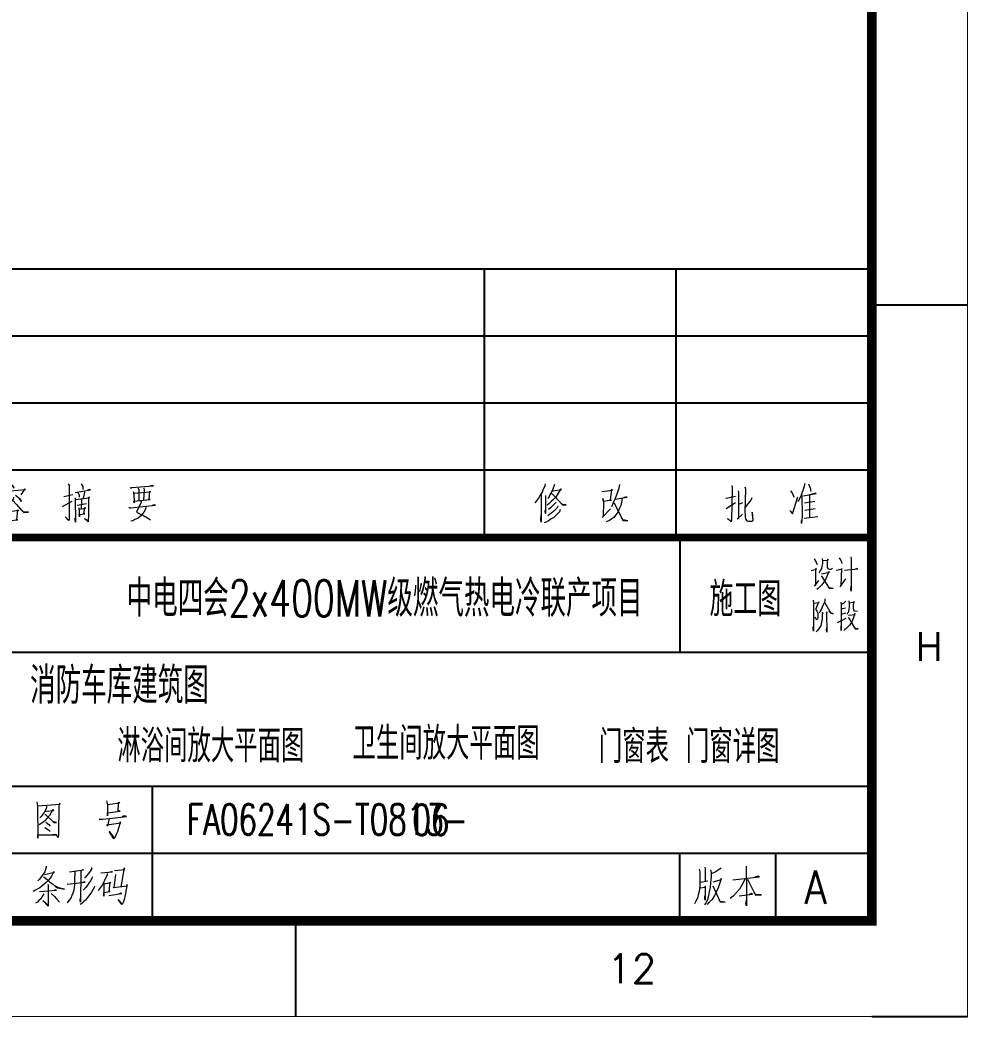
# Model space of a CAD drawing. Header units: millimetres. Extents: x 172649 to 472543, y 238332 to 449264.
# Drawn here: x 290416 to 295360, y 238342 to 243544 of the extents above; entities that cross this region are included whole.
import ezdxf
from ezdxf.enums import TextEntityAlignment as Align

# ---------------------------------------------------------------- set-up
doc = ezdxf.new("R2010")
doc.units = ezdxf.units.MM
doc.header["$LTSCALE"] = 1000
for name, color, linetype in [('PUB_TEXT', 7, 'Continuous'), ('TEXT', 7, 'Continuous'), ('Version', 7, 'Continuous')]:
    doc.layers.add(name, color=color, linetype=linetype)
doc.styles.add('D', font='geditxt', dxfattribs={"width": 0.75, "bigfont": 'dxt'})
doc.styles.add('HZ', font='geditxt.shx', dxfattribs={"width": 0.75, "bigfont": 'hzfs_1.shx'})
doc.styles.get("Standard").update_dxf_attribs({"font": 'txt', "bigfont": 'gbcbig.shx'})
doc.styles.add('TK', font='geditxt.shx', dxfattribs={"width": 0.75, "bigfont": 'hzfs_1.shx'})

# ---------------------------------------------------------------- blocks, each defined once
blk = doc.blocks.new('GEDI_WK_A1')
at = {"color": 3}
for p, q in [((831, 74.25), (841, 74.25)), ((770.92, 0), (770.92, 10)), ((831, 0), (841, 0))]:
    blk.add_line(p, q, dxfattribs=at)
for points, const_width in [([(0, 0), (841, 0), (841, 594), (0, 594)], 0.1), ([(25, 10), (831, 10), (831, 584), (25, 584)], 1)]:
    blk.add_lwpolyline(points, close=True, dxfattribs=dict(at, const_width=const_width))
blk.add_text('H', height=3, dxfattribs=at).set_placement((837, 37.12), align=Align.CENTER)
blk.add_text('12', height=3, dxfattribs=at).set_placement((805.96, 5), align=Align.MIDDLE)
blk = doc.blocks.new('GEDI_Version_2012')
at = {"layer": 'Version', "color": 2}
for p, q in [((-180, 0), (-180, 28)), ((0, 28), (-180, 28)), ((-165, 0), (-165, 28)), ((-145, 0), (-145, 28)), ((-40, 0), (-40, 28)), ((-20, 0), (-20, 28)), ((0, 21), (-180, 21)), ((0, 14), (-180, 14)), ((0, 7), (-180, 7)), ((0, 0), (-180, 0))]:
    blk.add_line(p, q, dxfattribs=at)
at = {"layer": 'Version', "color": 7}
blk.add_line((0, 28), (0, 0), dxfattribs=at)
at = {"layer": 'Version', "color": 7, "lineweight": 0}
for points in [[(-177.01, 5.36), (-176.93, 5.09), (-176.93, 4.31), (-176.93, 3.72), (-176.99, 3.19), (-177.07, 2.8), (-177.18, 2.34), (-177.35, 2.01), (-177.51, 1.75)], [(-175.82, 5.29), (-175.76, 4.97), (-175.76, 4.54), (-175.82, 3.98), (-175.87, 3.45), (-175.96, 3), (-176.04, 2.57), (-176.15, 2.21), (-176.29, 1.88), (-176.46, 1.65)], [(-176.43, 5.56), (-176.38, 5.36), (-176.38, 4.11)], [(-174.76, 5.49), (-174.81, 5.39), (-175.34, 5.06), (-175.7, 4.9)], [(-169.19, 5.62), (-169.16, 2.93), (-169.16, 1.49), (-169.22, 1.68), (-169.16, 2.11)], [(-152.73, 5.46), (-152.67, 5.26), (-152.67, 2.81)], [(-151.95, 5.66), (-151.89, 5.46), (-151.97, 2.9)], [(-109.62, 5.62), (-109.64, 5.42), (-109.89, 4.9), (-109.89, 4.83), (-110.12, 4.44), (-110.31, 4.11), (-110.51, 3.85), (-110.67, 3.62)], [(-108.62, 5.56), (-108.81, 5.06), (-108.97, 4.67), (-109.17, 4.37), (-109.2, 4.31), (-109.33, 4.08)], [(-101.85, 5.56), (-101.91, 5.16), (-102.07, 4.64), (-102.29, 4.08), (-102.46, 3.72), (-102.57, 3.45), (-102.68, 3.23)], [(-95.79, 5.54), (-95.82, 4.89), (-95.88, 4.33), (-95.88, 4.26), (-95.96, 3.87), (-96.07, 3.48), (-96.18, 3.12), (-96.27, 2.92), (-96.41, 2.72), (-96.49, 2.56), (-96.6, 2.46)], [(-89.43, 5.65), (-89.12, 5.32), (-89.07, 5.13), (-89.21, 5.42)], [(-83.4, 5.59), (-83.27, 5.39), (-83.32, 5.46), (-83.32, 1.85), (-83.38, 1.75), (-83.71, 2.14), (-83.38, 1.79)], [(-82.07, 5.59), (-81.9, 5.32), (-81.9, 5.23), (-81.9, 5)], [(-76.94, 5.2), (-76.86, 5.13), (-76.77, 5.2), (-74.52, 5.39), (-74.63, 5.42), (-74.91, 5.36)], [(-33.67, 5.6), (-33.7, 5.39), (-33.95, 4.87), (-33.95, 4.8), (-34.17, 4.41), (-34.37, 4.08), (-34.56, 3.82), (-34.73, 3.59)], [(-32.67, 5.53), (-32.86, 5.04), (-33.04, 4.64), (-33.23, 4.35), (-33.25, 4.28), (-33.39, 4.06)], [(-25.92, 5.53), (-25.97, 5.13), (-26.14, 4.61), (-26.37, 4.06), (-26.53, 3.69), (-26.64, 3.43), (-26.75, 3.2)], [(-14.2, 5.43), (-14.17, 5.16), (-14.23, 1.75), (-14.26, 1.62), (-14.65, 1.98), (-14.26, 1.68)], [(-12.84, 5.26), (-12.78, 5.07), (-12.84, 2.64), (-12.81, 2.34), (-12.81, 2.15), (-12.78, 1.98), (-12.73, 1.85), (-12.65, 1.75), (-12.59, 1.72), (-12.48, 1.68), (-12.36, 1.68), (-12.09, 1.68), (-12, 1.75), (-11.97, 1.78), (-12.06, 2.64), (-12, 1.75), (-12.06, 1.72)], [(-6.6, 5.62), (-6.6, 5.46), (-6.83, 4.77), (-7.04, 4.24), (-7.3, 3.72)], [(-6.21, 5.59), (-5.99, 5.07), (-5.99, 4.93), (-5.96, 4.77)], [(-175.57, 4.05), (-174.68, 4.28), (-174.73, 4.37), (-174.87, 3.95), (-175.04, 3.42), (-175.2, 3.03), (-175.4, 2.6), (-175.68, 2.21), (-175.96, 1.91), (-176.18, 1.68)], [(-169.3, 4.31), (-169.61, 3.72), (-169.89, 3.23), (-170.19, 2.86), (-170.56, 2.5), (-170.87, 2.24)], [(-170.58, 4.21), (-167.83, 4.51), (-167.94, 4.57), (-168.3, 4.47)], [(-169.06, 4.28), (-168.22, 2.6), (-167.6, 2.64), (-168.19, 2.67), (-168.35, 2.86)], [(-159.11, 5.16), (-159.05, 4.83), (-159.03, 4.12), (-159, 3.36), (-159, 3.26), (-159, 2.74), (-159, 2.05), (-159, 2.27), (-157.91, 2.48), (-157.69, 2.24), (-157.63, 2.54), (-157.63, 2.93), (-157.61, 3.69), (-157.58, 4.47), (-157.58, 5.13), (-157.55, 5.04), (-159.03, 4.8)], [(-153.18, 4.57), (-151.53, 4.77)], [(-151.31, 5.2), (-151.22, 4.83), (-151.22, 4.12), (-151.25, 3.33), (-151.31, 2.84), (-151.45, 2.31), (-151.61, 1.98), (-151.92, 1.49)], [(-151.22, 4.8), (-150.39, 4.97), (-150.47, 5.07), (-150.47, 4.05), (-150.47, 3.98), (-150.45, 2.51), (-150.47, 1.95), (-150.5, 1.62), (-150.53, 1.53), (-150.95, 1.95), (-150.55, 1.65)], [(-110.01, 4.51), (-110.01, 1.62), (-110.06, 1.88), (-110.01, 2.38)], [(-109.59, 4.4), (-109.59, 2.5), (-109.62, 2.74), (-109.59, 2.9)], [(-108.86, 4.94), (-108.75, 4.9), (-107.91, 5.03), (-107.97, 5.09), (-108.25, 4.64), (-108.5, 4.24), (-108.72, 3.98), (-108.97, 3.75), (-109.22, 3.52), (-109.39, 3.39)], [(-108.97, 4.61), (-108.86, 4.57), (-107.78, 3.39), (-107.41, 3.42), (-107.78, 3.42), (-107.91, 3.55)], [(-103.69, 4.8), (-102.57, 4.97), (-102.68, 5.06), (-102.83, 3.92), (-102.68, 3.92), (-103.52, 3.78), (-103.57, 4.08), (-103.52, 3.72), (-103.54, 2.24)], [(-102.29, 4.02), (-101.04, 4.21), (-101.18, 4.24), (-101.4, 4.18)], [(-96.96, 4.66), (-96.88, 4.23), (-96.8, 1.91), (-96.8, 1.58), (-96.85, 1.77), (-96.83, 2.2)], [(-96.85, 4.17), (-95.79, 4.33), (-95.74, 4.33), (-94.65, 4.47), (-94.73, 4.56), (-94.76, 4.5), (-94.76, 3.81), (-94.76, 3.22), (-94.79, 3.15), (-94.79, 2.6), (-94.79, 2.53), (-94.84, 2.17), (-94.87, 1.87), (-94.9, 1.61), (-95.52, 2.27), (-94.93, 1.71), (-94.87, 2.03)], [(-89.1, 4.18), (-89.15, 3.98), (-89.26, 3.85), (-89.6, 3.42), (-89.93, 3.07), (-90.27, 2.74), (-90.6, 2.47), (-90.8, 2.34)], [(-90.3, 5.06), (-90.27, 4.8), (-90.3, 4.64), (-90.35, 4.4), (-90.41, 4.24), (-90.41, 4.37), (-90.3, 4.61)], [(-89.62, 4.51), (-89.65, 4.34), (-90.04, 3.81), (-90.33, 3.52)], [(-90.27, 4.77), (-87.87, 5), (-87.95, 5.06), (-88.34, 4.44)], [(-88.9, 4.4), (-88.43, 4.02), (-88.29, 3.75), (-88.51, 4.08)], [(-83.85, 4.28), (-82.93, 4.47)], [(-82.7, 4.7), (-81.07, 4.97), (-81.18, 5), (-81.39, 4.94)], [(-82.68, 3.95), (-81.18, 4.14), (-81.26, 4.24), (-81.28, 3.92), (-81.28, 2.24), (-81.31, 1.79), (-81.34, 1.62), (-81.7, 1.98), (-81.34, 1.72)], [(-82.4, 4.73), (-82.26, 4.4), (-82.26, 4.18)], [(-81.76, 4.83), (-81.7, 4.67), (-81.84, 4.08)], [(-76.64, 4.77), (-76.58, 4.54), (-76.52, 3.59), (-76.58, 3.78), (-74.85, 3.95), (-74.96, 3.95), (-74.88, 4.83), (-74.85, 4.73), (-76.55, 4.57)], [(-76.13, 5.13), (-76.05, 5), (-76.05, 3.81)], [(-75.55, 5.16), (-75.49, 5.03), (-75.57, 3.88)], [(-34.06, 4.48), (-34.06, 1.59), (-34.12, 1.86), (-34.06, 2.35)], [(-33.64, 4.38), (-33.64, 2.48), (-33.67, 2.71), (-33.64, 2.87)], [(-32.92, 4.91), (-32.81, 4.87), (-31.97, 5.01), (-32.03, 5.07), (-32.31, 4.61), (-32.56, 4.21), (-32.78, 3.95), (-33.04, 3.73), (-33.28, 3.49), (-33.45, 3.36)], [(-33.04, 4.58), (-32.92, 4.54), (-31.83, 3.36), (-31.47, 3.4), (-31.83, 3.4), (-31.97, 3.52)], [(-27.76, 4.77), (-26.64, 4.94), (-26.75, 5.04), (-26.89, 3.89), (-26.75, 3.89), (-27.59, 3.76), (-27.65, 4.06), (-27.59, 3.69), (-27.62, 2.21)], [(-26.37, 3.99), (-25.11, 4.18), (-25.25, 4.21), (-25.47, 4.15)], [(-14.82, 4.08), (-14.77, 4.08), (-13.79, 4.31)], [(-13.54, 4.87), (-13.48, 4.71), (-13.51, 1.98), (-13.62, 1.89), (-13.06, 2.41)], [(-8.14, 2.74), (-8.11, 2.77), (-7.85, 2.47), (-7.3, 4.24)], [(-8.08, 4.87), (-7.85, 4.57), (-7.72, 4.21)], [(-6.88, 4.45), (-6.85, 2.21), (-6.88, 1.78), (-6.91, 1.46), (-6.91, 1.75)], [(-6.71, 4.34), (-5.38, 4.57), (-5.43, 4.6), (-5.68, 4.54), (-6.1, 4.45), (-6.1, 2.08)], [(-176.93, 3.42), (-176.35, 3.49), (-176.41, 3.59), (-176.41, 2.11), (-176.43, 2.31), (-176.43, 2.57)], [(-176.91, 4.02), (-176.1, 4.14)], [(-175.6, 3.62), (-174.81, 1.95), (-174.29, 1.91), (-174.79, 1.98), (-174.92, 2.17)], [(-159, 3.62), (-157.91, 3.82), (-158.03, 3.85), (-158.27, 3.72)], [(-152.65, 4.02), (-152.15, 4.12)], [(-152.62, 3.46), (-152.17, 3.55)], [(-151.25, 3.13), (-151.2, 3.13), (-150.75, 3.23)], [(-151.2, 3.98), (-150.72, 4.09)], [(-108.28, 3.33), (-108.33, 3.19), (-108.36, 3.13), (-108.67, 2.8), (-108.72, 2.77), (-108.89, 2.6), (-109.12, 2.44), (-109.33, 2.27)], [(-108.5, 3.72), (-108.53, 3.62), (-108.56, 3.59), (-108.83, 3.33), (-109.06, 3.1), (-109.25, 2.93)], [(-101.6, 4.08), (-101.6, 3.88), (-101.71, 3.36), (-101.82, 3.07), (-101.93, 2.8), (-102.07, 2.57), (-102.23, 2.34), (-102.43, 2.11), (-102.65, 1.95), (-102.88, 1.79), (-103.04, 1.72), (-103.21, 1.65)], [(-102.43, 3.59), (-102.35, 3.55), (-101.49, 1.79), (-100.96, 1.75), (-101.46, 1.85), (-101.6, 2.05)], [(-95.94, 3.71), (-95.63, 3.45), (-95.38, 3.19), (-95.29, 2.98), (-95.35, 3.12)], [(-89.23, 3.88), (-88.81, 3.42), (-88.37, 2.93), (-88.04, 2.6), (-87.54, 2.64), (-88.07, 2.67), (-88.29, 2.86)], [(-84.01, 3.23), (-82.99, 3.78)], [(-82.7, 4.14), (-82.65, 1.58), (-82.7, 1.79), (-82.68, 2.05)], [(-82.46, 3.36), (-81.51, 3.55)], [(-82.31, 3.07), (-82.23, 2.14), (-82.26, 2.38), (-81.68, 2.47), (-81.78, 2.47), (-81.68, 3.13), (-81.62, 3), (-82.26, 2.9)], [(-82.04, 3.98), (-82.01, 3.81), (-82.04, 3)], [(-77.08, 3.16), (-76.97, 3.1), (-76.88, 3.1), (-74.29, 3.36), (-74.44, 3.39), (-74.65, 3.33)], [(-75.27, 3.23), (-75.38, 2.86), (-75.52, 2.64), (-75.69, 2.41), (-75.88, 2.21), (-76.16, 1.98), (-76.46, 1.85), (-76.66, 1.72), (-76.86, 1.68)], [(-75.8, 3.78), (-75.8, 3.69), (-76.27, 2.64), (-76.07, 2.53), (-75.55, 2.27), (-75.13, 2.05), (-74.94, 1.91), (-74.83, 1.79)], [(-32.33, 3.3), (-32.39, 3.16), (-32.42, 3.1), (-32.73, 2.78), (-32.78, 2.74), (-32.95, 2.57), (-33.17, 2.41), (-33.39, 2.24)], [(-32.56, 3.69), (-32.59, 3.59), (-32.62, 3.56), (-32.89, 3.3), (-33.12, 3.07), (-33.31, 2.9)], [(-25.66, 4.06), (-25.66, 3.85), (-25.77, 3.33), (-25.89, 3.04), (-26, 2.78), (-26.14, 2.54), (-26.31, 2.31), (-26.5, 2.08), (-26.72, 1.92), (-26.95, 1.76), (-27.11, 1.69), (-27.28, 1.62)], [(-26.5, 3.56), (-26.42, 3.52), (-25.56, 1.76), (-25.03, 1.72), (-25.53, 1.82), (-25.66, 2.02)], [(-14.79, 3.03), (-13.79, 3.65)], [(-13.06, 3.59), (-13.48, 3.43)], [(-12.12, 4.12), (-12.2, 3.88), (-12.81, 3.17)], [(-6.6, 3.62), (-5.52, 3.79)], [(-169.92, 2.53), (-168.52, 2.7), (-168.64, 2.77), (-168.88, 2.67)], [(-153.26, 2.7), (-151.53, 2.96), (-151.61, 3), (-151.73, 2.9)], [(-152.62, 2.51), (-152.65, 2.34), (-152.87, 2.01), (-153.07, 1.79), (-153.26, 1.62)], [(-152.17, 2.6), (-151.87, 2.21), (-151.87, 2.05), (-151.97, 2.34)], [(-108.02, 2.93), (-108.11, 2.7), (-108.41, 2.38), (-108.7, 2.11), (-108.97, 1.95), (-109.25, 1.75), (-109.51, 1.62), (-109.7, 1.55)], [(-103.63, 2.11), (-102.77, 3)], [(-89.88, 2.83), (-89.82, 2.64), (-89.77, 1.72), (-89.74, 1.49), (-89.85, 1.72), (-88.68, 1.82), (-88.76, 1.82), (-88.65, 2.86), (-88.57, 2.8), (-89.79, 2.64)], [(-32.09, 2.9), (-32.17, 2.67), (-32.47, 2.35), (-32.75, 2.08), (-33.04, 1.92), (-33.31, 1.72), (-33.56, 1.59), (-33.75, 1.53)], [(-27.7, 2.08), (-26.84, 2.97)], [(-6.65, 2.01), (-5.23, 2.18)], [(-6.57, 2.84), (-5.49, 3)]]:
    blk.add_lwpolyline(points, dxfattribs=at)

msp = doc.modelspace()

# ---------------------------------------------------------------- linework, layer by layer
at = {"color": 2}
for p, q in [((293857.7, 240844.4), (293857.7, 240244.4)), ((294857.7, 240244.4), (285857.7, 240244.4)), ((294857.7, 239544.4), (286357.7, 239544.4)), ((291107.7, 238844.4), (291107.7, 239544.4)), ((294857.7, 239194.4), (285857.7, 239194.4)), ((293857.7, 238844.4), (293857.7, 239194.4)), ((294357.7, 238844.4), (294357.7, 239194.4))]:
    msp.add_line(p, q, dxfattribs=at)
at = {"color": 7}
for p, q in [((294857.7, 240844.4), (294857.7, 238844.4)), ((294857.7, 238844.4), (285857.7, 238844.4))]:
    msp.add_line(p, q, dxfattribs=at)
at = {"color": 2, "const_width": 40}
msp.add_lwpolyline([(285857.7, 240844.4), (294857.7, 240844.4)], dxfattribs=at)
at = {"color": 7, "lineweight": 0}
for points in [[(294557.5, 240732.3), (294570.4, 240712.3), (294572.8, 240703.6)], [(294599.4, 240735), (294600.6, 240722.1), (294600.6, 240707.9), (294598.2, 240695), (294595.1, 240682.1), (294590.8, 240673.4), (294586.5, 240666.4), (294581.4, 240658.9)], [(294601.8, 240723.6), (294630.8, 240726.4), (294628.4, 240730.7), (294625.3, 240719.3), (294625.3, 240709.1), (294625.3, 240700.5), (294625.3, 240690.7), (294626.5, 240686.4), (294628.4, 240682.1), (294632.7, 240680.5), (294638.2, 240678.9), (294645.7, 240678.9), (294650, 240680.5), (294653.1, 240683.2)], [(294687.6, 240737.7), (294696.3, 240723.6), (294700.6, 240716.6), (294702.5, 240707.9)], [(294748.8, 240742.1), (294750, 240732.3), (294750, 240564.4), (294748.8, 240575.8), (294750, 240590.3)], [(294541.4, 240671.9), (294570.4, 240677.8), (294566.1, 240683.2), (294564.9, 240671.9), (294564.1, 240595.8), (294558.6, 240590.3), (294581.4, 240620.1)], [(294595.1, 240654.6), (294637.1, 240662.1), (294633.9, 240666.4), (294629.6, 240654.6), (294624.1, 240640.5), (294619, 240628.7), (294613.5, 240618.9), (294604.9, 240606), (294595.1, 240594.6), (294585.7, 240584.4), (294577.9, 240577.4), (294571.6, 240573.1)], [(294671.6, 240673.4), (294701.8, 240678.9), (294699.4, 240682.1), (294697.4, 240593.1), (294693.1, 240587.2), (294722.1, 240627.6)], [(294715.5, 240673.4), (294785.7, 240680.5), (294781.4, 240682.1), (294772.7, 240678.9)], [(294594.3, 240641.7), (294596.3, 240641.7), (294635.9, 240578.6), (294656.7, 240577.4), (294635.9, 240581.7), (294630.8, 240587.2)], [(294551.6, 240517.4), (294553.9, 240501.3), (294553.9, 240355.1), (294551.6, 240365.2), (294552.8, 240378.2)], [(294554.7, 240501.3), (294583.7, 240504.4), (294580.6, 240507.2), (294566.9, 240471.5), (294566.9, 240468.4), (294568.8, 240464.1), (294572, 240458.6), (294574.3, 240452.7), (294576.3, 240446.8), (294577.5, 240438.2), (294577.5, 240431.1), (294576.3, 240424.1), (294575.5, 240418.2), (294573.1, 240413.9), (294561.4, 240428.4)], [(294613.9, 240524.4), (294613.9, 240517.4), (294610.8, 240507.2), (294605.3, 240492.7), (294600.2, 240480.1), (294594.7, 240468.4), (294589.2, 240458.6), (294583, 240448.4)], [(294612, 240505.6), (294644.1, 240448.4), (294657.1, 240445.6), (294644.1, 240451.1), (294636.7, 240461.3)], [(294696.7, 240507.2), (294697.8, 240494.2), (294697.8, 240357.8), (294697.8, 240369.6), (294697.8, 240380.9)], [(294722.5, 240511.5), (294712, 240501.3), (294699, 240494.2)], [(294738.6, 240514.2), (294741, 240501.3), (294739.8, 240481.3), (294738.6, 240468.4), (294736.7, 240459.7), (294734.3, 240452.7), (294731.2, 240448.4), (294728, 240442.5)], [(294741, 240502.9), (294767.6, 240508.8), (294765.7, 240509.9), (294762.5, 240501.3), (294761.4, 240489.9), (294761.4, 240474.3), (294762.5, 240467.2), (294763.3, 240462.9), (294766.8, 240461.3), (294771.2, 240458.6), (294784.1, 240461.3)], [(294600.2, 240455.4), (294602.2, 240446.8), (294600.2, 240444.1), (294600.2, 240432.7), (294599, 240415.4), (294596.7, 240404.1), (294594.7, 240392.3), (294591.6, 240382.5), (294586.1, 240373.9), (294580.6, 240366.4), (294575.5, 240359.4), (294568.8, 240352.3)], [(294621.4, 240457), (294623.7, 240452.7), (294622.6, 240451.1), (294623.7, 240349.2), (294622.6, 240360.9), (294623.7, 240373.9)], [(294699, 240471.5), (294721.4, 240477)], [(294721.4, 240449.9), (294699, 240442.5)], [(294736.7, 240438.2), (294737.8, 240438.2), (294771.9, 240442.5), (294770, 240446.8), (294764.5, 240431.1), (294761.4, 240420.9), (294758.2, 240412.7), (294753.9, 240404.1), (294748.4, 240395.4), (294742.1, 240386.8), (294736.7, 240380.9), (294730, 240375), (294722.5, 240368), (294717.4, 240363.7), (294712, 240359.4)], [(294679.8, 240399.8), (294723.7, 240422.5)], [(294734.3, 240426.8), (294737.8, 240422.5), (294771.2, 240368), (294787.2, 240368), (294771.9, 240369.6), (294766.8, 240375)], [(290504.2, 239464.7), (290506.9, 239443.1), (290509.7, 239274.5), (290508.1, 239292.5), (290606.9, 239292.5), (290600.2, 239294.1), (290586.1, 239292.5)], [(290508.1, 239443.1), (290625.3, 239453.3), (290621, 239458), (290618.3, 239443.1), (290616.7, 239295.7), (290615.5, 239279.2), (290605.7, 239292.5)], [(290866.1, 239469.4), (290871.6, 239449.8), (290871.6, 239392.5), (290871.6, 239407), (290938.6, 239415.3), (290927.2, 239415.3), (290930, 239456.4), (290931.6, 239463.1), (290934.3, 239458), (290924.5, 239456.4), (290871.6, 239449.8)], [(290547.3, 239416.8), (290552.8, 239415.3), (290591.6, 239420.4), (290587.7, 239425.1), (290569.3, 239394.1), (290555.5, 239377.6), (290543, 239364.7), (290530.4, 239352.9), (290516.3, 239344.7)], [(290554, 239441.5), (290554, 239433.3), (290541.4, 239409), (290526.1, 239389), (290519.5, 239380.8)], [(290544.6, 239398.8), (290548.5, 239398.8), (290591.6, 239356.5), (290606.9, 239356.5), (290591.6, 239359.6), (290584.9, 239362.7)], [(290551.2, 239358), (290566.5, 239346.7), (290573.6, 239338.4)], [(290828.4, 239374.5), (290846.5, 239374.5), (290882.9, 239377.6), (290971.9, 239389), (290962.1, 239391), (290948.4, 239387.4)], [(290881.4, 239377.6), (290871.6, 239338.4), (290868.8, 239344.7), (290942.5, 239354.9), (290938.6, 239361.2), (290938.6, 239354.9), (290930, 239326.7), (290924.5, 239308.6), (290917.4, 239294.1), (290911.9, 239282.7), (290908, 239274.5), (290904.9, 239272.6), (290880.2, 239310.6), (290906.5, 239276.1)], [(290545.7, 239330.2), (290563.8, 239318.8), (290572.4, 239310.6)], [(290543, 239085.9), (290595.9, 239097.3), (290591.6, 239100.4), (290588.9, 239094.1), (290580.6, 239077.7), (290572.4, 239065.9), (290562.6, 239054.5), (290552.8, 239044.7), (290541.4, 239034.9), (290532, 239026.7), (290519.5, 239016.9), (290509.7, 239010.2), (290497.1, 239004), (290488.5, 238998.9), (290484.6, 238997.3)], [(290552.8, 239128.3), (290551.2, 239116.9), (290545.7, 239100.4), (290537.5, 239087.5), (290523.4, 239067.9), (290515.1, 239059.6), (290508.1, 239053)], [(290701.8, 239100.4), (290700.2, 239053), (290700.2, 239034.9), (290699, 239020), (290696.3, 239004), (290692, 238989.1), (290686.5, 238975.7), (290681, 238962.8), (290672.4, 238951.4), (290665.7, 238943.2), (290662.6, 238938.1)], [(290673.9, 239098.9), (290747.7, 239110.2), (290743.3, 239110.2), (290735.1, 239107.1)], [(290732.4, 239105.5), (290730.8, 238941.6), (290729.6, 238949.9), (290730.8, 238962.8)], [(290789.6, 239122), (290788, 239113.8), (290781, 239103.9), (290772.8, 239090.6), (290764.5, 239080.8), (290757.5, 239072.6), (290752, 239065.9)], [(290870.4, 239090.6), (290870.4, 239084), (290856.3, 239054.5), (290843.7, 239029.8), (290833.9, 239016.9), (290822.9, 239002)], [(290838.2, 239094.1), (290898.2, 239098.9), (290893.9, 239100.4), (290885.7, 239097.3)], [(290914.7, 239085.9), (290904.9, 239015.3), (290902.1, 239018.5), (290976.3, 239026.7), (290973.5, 239033.4), (290970.4, 239015.3), (290964.9, 238979.3), (290959.4, 238954.6), (290953.9, 238939.7), (290949.6, 238933.4), (290946.8, 238929.9), (290927.2, 238956.1), (290948.4, 238933.4)], [(290908, 239107.1), (290962.1, 239112.2), (290959.4, 239120), (290942.5, 239022)], [(293957.7, 239113.5), (293962.1, 239100.2), (293962.1, 239061), (293962.1, 239031.6), (293959.3, 239005.3), (293955, 238985.7), (293949.5, 238962.6), (293941.3, 238946.1), (293932.7, 238933.2)], [(294017.7, 239110), (294020.5, 239093.9), (294020.5, 239072.4), (294017.7, 239044.5), (294015, 239018.2), (294010.7, 238995.5), (294006.4, 238973.9), (294000.9, 238955.9), (293994.2, 238939.4), (293985.6, 238928.1)], [(293987.2, 239123.3), (293989.9, 239113.5), (293989.9, 239051.2)], [(294070.7, 239119.8), (294067.9, 239115.1), (294041.3, 239098.6), (294023.2, 239090.4)], [(294203.5, 239129), (294204.6, 238994.5), (294204.6, 238922.4), (294201.9, 238932.2), (294204.6, 238953.7)], [(290562.6, 239029.8), (290562.6, 238920.1), (290534.7, 238949.9), (290562.6, 238925.2)], [(290538.7, 239071), (290541.4, 239071), (290556.7, 239059.6), (290569.3, 239047.9), (290584.9, 239036.5), (290600.2, 239023.6), (290611.2, 239015.3), (290647.3, 239008.7), (290618.3, 239015.3), (290600.2, 239025.1)], [(290561, 239034.9), (290562.6, 239029.8)], [(290661.4, 239034.9), (290755.9, 239046.3), (290750.4, 239047.9), (290742.2, 239044.7)], [(290793.5, 239074.2), (290790.8, 239065.9), (290785.3, 239054.5), (290777.1, 239043.2), (290767.3, 239029.8), (290759, 239018.5), (290753.1, 239011.8), (290744.9, 239004)], [(290852.3, 239041.6), (290853.5, 238972.6), (290853.5, 238992.2), (290884.1, 238997.3), (290880.2, 238995.7), (290885.7, 239046.3), (290888.4, 239041.6), (290852.3, 239034.9)], [(293963.2, 239046.1), (294003.6, 239052.8)], [(294030.3, 239047.7), (294075, 239059.4), (294071.8, 239064.1), (294065.2, 239042.9), (294056.6, 239016.7), (294048.3, 238997.1), (294038.5, 238975.5), (294024.8, 238955.9), (294010.7, 238941.4), (293999.7, 238929.6)], [(294197.6, 239063.5), (294182.3, 239034.1), (294168.6, 239009.4), (294153.3, 238991.4), (294135.2, 238973.3), (294119.5, 238960)], [(294133.7, 239058.4), (294271.7, 239073.3), (294265.8, 239076.5), (294247.8, 239071.8)], [(294210.1, 239062), (294252.1, 238978.1), (294282.7, 238980), (294253.2, 238981.6), (294245, 238991.4)], [(290540.2, 238984), (290522.2, 238957.7), (290513.6, 238949.9), (290506.9, 238941.6), (290501, 238938.1), (290497.1, 238936.5)], [(290517.9, 238997.3), (290606.9, 239004), (290600.2, 239005.5), (290591.6, 239002)], [(290579.1, 238985.9), (290595.9, 238971), (290608.5, 238957.7), (290621, 238941.6)], [(290804.9, 239025.1), (290802.2, 239018.5), (290795.1, 239005.5), (290788, 238993.8), (290779.8, 238980.8), (290768.4, 238965.9), (290757.5, 238951.4), (290747.7, 238943.2), (290737.9, 238935), (290729.6, 238929.9)], [(290878.6, 238975.7), (290946.8, 238985.9), (290942.5, 238987.5), (290931.6, 238982.4)], [(293962.1, 239016.7), (293991.1, 239019.8), (293988.3, 239024.9), (293988.3, 238951.2), (293987.2, 238961), (293987.2, 238973.9)], [(294028.7, 239026.5), (294067.9, 238943), (294094.2, 238941.4), (294069.1, 238944.5), (294062.4, 238954.3)], [(294167, 238974.9), (294236.8, 238983.2), (294231.3, 238986.3), (294218.7, 238981.6)]]:
    msp.add_lwpolyline(points, dxfattribs=at)

# ---------------------------------------------------------------- block references
at = {"xscale": 50, "yscale": 50, "zscale": 50}
for name, p in [('GEDI_WK_A1', (253307.7, 238344.4)), ('GEDI_Version_2012', (294837.7, 240844.4))]:
    msp.add_blockref(name, p, dxfattribs=at)

# ---------------------------------------------------------------- texts
at = {"color": 7, "style": 'D', "width": 0.75}
for s, p in [('卫生间放大平面图', (292149.9, 239684.2)), ('淋浴间放大平面图', (290923.1, 239670.7)), ('门窗表 门窗详图', (293434.7, 239667.4))]:
    msp.add_text(s, height=171.2, rotation=360, dxfattribs=at).set_placement(p)
msp.add_text('556677', height=0.005).set_placement((290509.4, 239292.5))
at = {"style": 'TK', "width": 0.85}
msp.add_attdef('A', (294507.7, 238931.9), '', height=175, dxfattribs=at)
at = {"layer": 'PUB_TEXT', "style": 'HZ', "width": 0.7}
for s, height, p in [(' 中电四会2x400MW级燃气热电冷联产项目  ', 190.157, (290880.7, 240430.9)), ('施工图', 177.99, (294011.8, 240433)), ('消防车库建筑图', 190.16, (290468.4, 239976.3)), ('FA06241S-T0813- ', 160.706, (291285.4, 239292.3))]:
    msp.add_text(s, height=height, dxfattribs=at).set_placement(p)
at = {"layer": 'TEXT', "color": 6, "style": 'HZ', "width": 0.7}
msp.add_text('06', height=160.71, dxfattribs=at).set_placement((292462.4, 239290))

doc.saveas('drawing.dxf')
